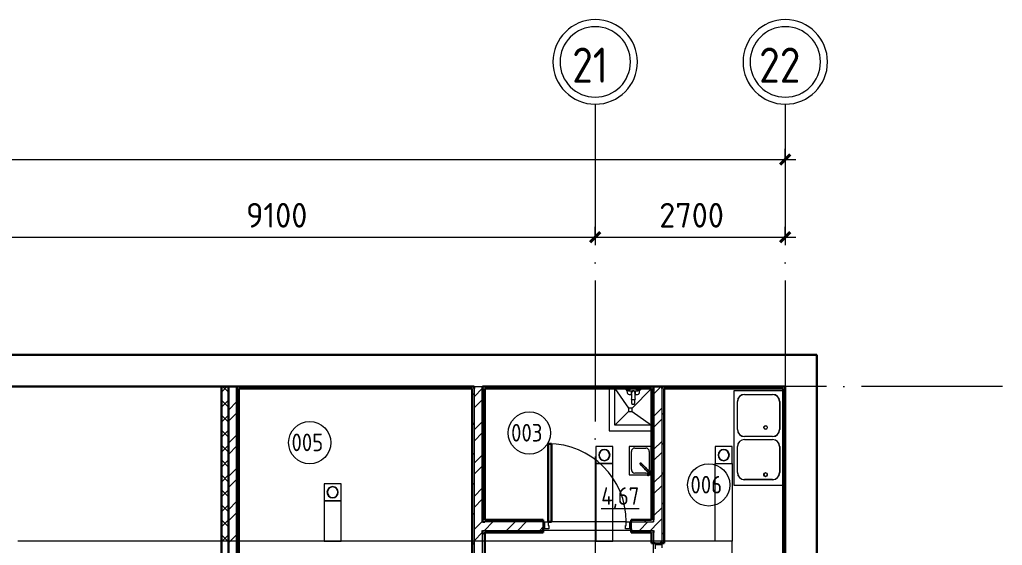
# Model space of a CAD drawing. Header units: millimetres. Extents: x -325553 to 627452, y -28539 to 738858.
# Drawn here: x -189145 to -175187, y 656419 to 663878 of the extents above; entities that cross this region are included whole.
import ezdxf

# ---------------------------------------------------------------- set-up
doc = ezdxf.new("R2010")
doc.units = ezdxf.units.MM
doc.linetypes.add('ADSK_Линия сетки', pattern=[25, 20, -2.5, 0, -2.5])
doc.linetypes.add('ADSK_Сверху', pattern=[450, 300, -150])
for name, color, linetype, lineweight in [('Двери', 252, 'Continuous', 9), ('Линии', 7, 'Continuous', 9), ('Марки помещений', 252, 'Continuous', 20), ('Обобщенные модели', 252, 'Continuous', 18), ('Оси', 252, 'Continuous', 9), ('Перекрытие', 252, 'Continuous', 18), ('Размеры', 7, 'Continuous', 9), ('Сантехника', 252, 'Continuous', 9), ('Стены внутренние', 7, 'Continuous', 18), ('Стены наружные', 7, 'Continuous', 18), ('Стены штриховка', 7, 'Continuous', 9)]:
    doc.layers.add(name, color=color, linetype=linetype, lineweight=lineweight)
doc.styles.add('GOST Common', font='', dxfattribs={"width": 0.9, "height": 500})
doc.styles.add('GOST Common_1', font='', dxfattribs={"height": 250})
doc.styles.add('GOST Common_2', font='', dxfattribs={"width": 0.9, "height": 250})
doc.styles.get('GOST Common').set_extended_font_data('GOST type B')
doc.styles.get('GOST Common_1').set_extended_font_data('GOST type B')
doc.styles.get('GOST Common_2').set_extended_font_data('GOST type B')

# ---------------------------------------------------------------- blocks, each defined once
blk = doc.blocks.new('подвал')
at = {"layer": 'Двери', "color": 251, "lineweight": 30, "true_color": 0x636466}
for p, q in [((-180837, 25151), (-180787, 25151)), ((-180837, 24041), (-180837, 25151)), ((-180787, 25151), (-180787, 24041)), ((-180787, 24041), (-180837, 24041))]:
    blk.add_line(p, q, dxfattribs=at)
at = {"layer": 'Двери', "color": 251, "true_color": 0x636466}
for p, q in [((-180907, 24041), (-180887, 24041)), ((-180907, 23941), (-180907, 24041)), ((-180887, 24041), (-180837, 24041)), ((-180887, 23941), (-180887, 24041)), ((-180887, 24041), (-180887, 23941)), ((-180837, 24041), (-180837, 23991)), ((-179727, 24041), (-179677, 24041)), ((-179727, 23991), (-179727, 24041)), ((-179677, 24041), (-179677, 23941)), ((-179677, 24041), (-179657, 24041)), ((-179677, 23941), (-179677, 24041)), ((-179657, 24041), (-179657, 23941)), ((-180887, 23941), (-180907, 23941)), ((-180827, 23941), (-180887, 23941)), ((-180837, 23991), (-180827, 23991)), ((-180827, 23991), (-180827, 23941)), ((-179737, 23991), (-179727, 23991)), ((-179737, 23941), (-179737, 23991)), ((-179677, 23941), (-179737, 23941)), ((-179657, 23941), (-179677, 23941)), ((-179217, 23741), (-179317, 23741)), ((-179317, 23741), (-179317, 23721)), ((-179217, 23721), (-179217, 23741)), ((-179317, 23721), (-179317, 23661)), ((-179217, 23721), (-179317, 23721)), ((-179317, 23721), (-179217, 23721)), ((-179217, 23671), (-179217, 23721))]:
    blk.add_line(p, q, dxfattribs=at)
blk.add_arc((-180837, 24041), 1110, 0, 90, dxfattribs=at)
at = {"layer": 'Линии', "color": 251, "linetype": 'ADSK_Сверху', "ltscale": 100, "true_color": 0x636466}
for p, q in [((-179917, 24869), (-180157, 24869)), ((-180157, 24869), (-180157, 23769)), ((-179917, 23769), (-179917, 24869)), ((-178462, 24869), (-178222, 24869)), ((-178462, 23769), (-178462, 24869)), ((-178222, 24869), (-178222, 23769)), ((-183777, 24342), (-184017, 24342)), ((-184017, 24342), (-184017, 23769)), ((-183777, 23769), (-183777, 24342)), ((-178222, 23769), (-188367, 23769)), ((-184017, 23769), (-183777, 23769)), ((-180157, 23769), (-179917, 23769)), ((-178222, 23769), (-178462, 23769)), ((-178222, 23469), (-178222, 23769))]:
    blk.add_line(p, q, dxfattribs=at)
at = {"layer": 'Марки помещений', "color": 251, "true_color": 0x636466}
for centre in [(-181103, 25303), (-184222, 25166), (-178555, 24566)]:
    blk.add_circle(centre, 300, dxfattribs=at)
at = {"layer": 'Обобщенные модели', "color": 251, "true_color": 0x636466}
for p, q in [((-179967, 25932), (-179967, 25332)), ((-179887, 25412), (-179887, 25932)), ((-179887, 25932), (-179692, 25657)), ((-179367, 25932), (-179642, 25657)), ((-179887, 25412), (-179692, 25607)), ((-179642, 25657), (-179692, 25657)), ((-179692, 25657), (-179692, 25607)), ((-179692, 25607), (-179642, 25607)), ((-179642, 25607), (-179642, 25657)), ((-179642, 25607), (-179367, 25412)), ((-179367, 25412), (-179887, 25412)), ((-179967, 25332), (-179367, 25332))]:
    blk.add_line(p, q, dxfattribs=at)
at = {"layer": 'Обобщенные модели', "color": 251, "lineweight": 9, "true_color": 0x636466}
for p, q in [((-177761, 25401), (-177747, 25406)), ((-177747, 25406), (-177733, 25401)), ((-177771, 25374), (-177771, 25388)), ((-177770, 25389), (-177762, 25401)), ((-177762, 25361), (-177770, 25373)), ((-177747, 25356), (-177761, 25360)), ((-177733, 25360), (-177747, 25356)), ((-177732, 25401), (-177724, 25389)), ((-177724, 25373), (-177732, 25361)), ((-177723, 25388), (-177723, 25374)), ((-177771, 24704), (-177771, 24718)), ((-177770, 24719), (-177762, 24731)), ((-177761, 24731), (-177747, 24736)), ((-177747, 24736), (-177733, 24731)), ((-177732, 24731), (-177724, 24719)), ((-177723, 24718), (-177723, 24704)), ((-177762, 24691), (-177770, 24703)), ((-177747, 24686), (-177761, 24690)), ((-177733, 24690), (-177747, 24686)), ((-177724, 24703), (-177732, 24691))]:
    blk.add_line(p, q, dxfattribs=at)
for centre, radius, start, end in [((-179626, 25875), 24.9, 0, 180), ((-179923, 25827), 277, 349.8828, 10.1172), ((-179329, 25827), 277, 169.8828, 190.1172), ((-179626, 25963), 186, 262.307, 277.693), ((-179392, 24736), 25, 167.27, 171.9745), ((-179392, 24736), 25, 167.27, 171.9745), ((-179392, 24736), 25, 167.27, 171.9745), ((-179392, 24736), 25, 98.0255, 105), ((-179392, 24736), 25, 98.0255, 105), ((-179392, 24736), 25, 98.0255, 105), ((-179392, 24736), 25, 278.0255, 285), ((-179392, 24736), 25, 278.0255, 285), ((-179392, 24736), 25, 278.0255, 285), ((-179392, 24736), 25, 60, 63.5333), ((-179392, 24736), 25, 60, 63.5333), ((-179392, 24736), 25, 60, 63.5333), ((-179392, 24736), 25, 311.1897, 318.8103), ((-179392, 24736), 25, 311.1897, 318.8103), ((-179392, 24736), 25, 311.1897, 318.8103), ((-179392, 24736), 25, 24.6648, 30), ((-179392, 24736), 25, 24.6648, 30), ((-179392, 24736), 25, 24.6648, 30), ((-179392, 24736), 25, 345, 351.9745), ((-179392, 24736), 25, 345, 351.9745), ((-179392, 24736), 25, 345, 351.9745)]:
    blk.add_arc(centre, radius, start, end, dxfattribs=at)
for points in [[(-179650, 25881), (-179651, 25879), (-179651, 25877), (-179651, 25875)], [(-179601, 25875), (-179601, 25877), (-179602, 25879), (-179602, 25881)]]:
    blk.add_open_spline(points, degree=3, dxfattribs=at)
for points, knots in [([(-179648, 25887), (-179649, 25886), (-179649, 25885), (-179649, 25884), (-179650, 25884), (-179650, 25883)], [0.71428571, 0.71428571, 0.71428571, 0.71428571, 0.75, 0.78571429, 0.80227909, 0.80227909, 0.80227909, 0.80227909]), ([(-179645, 25891), (-179646, 25891), (-179646, 25890), (-179647, 25889), (-179647, 25889)], [0.57142857, 0.57142857, 0.57142857, 0.57142857, 0.60714286, 0.63719083, 0.63719083, 0.63719083, 0.63719083]), ([(-179640, 25896), (-179640, 25896), (-179641, 25896), (-179641, 25895), (-179642, 25895), (-179642, 25894), (-179643, 25894), (-179643, 25894), (-179643, 25894)], [0.365798, 0.365798, 0.365798, 0.365798, 0.3928571, 0.4107143, 0.4285714, 0.4464286, 0.4642857, 0.4733784, 0.4733784, 0.4733784, 0.4733784]), ([(-179634, 25899), (-179634, 25899), (-179635, 25899), (-179636, 25898), (-179637, 25898), (-179637, 25898), (-179637, 25898)], [0.1967317, 0.1967317, 0.1967317, 0.1967317, 0.21428571, 0.25, 0.26785714, 0.28571429, 0.28571429, 0.28571429, 0.28571429]), ([(-179626, 25900), (-179627, 25900), (-179629, 25900), (-179631, 25900), (-179632, 25900), (-179632, 25900)], [0, 0, 0, 0, 0.0714286, 0.1071429, 0.1428571, 0.1428571, 0.1428571, 0.1428571]), ([(-179620, 25900), (-179621, 25900), (-179622, 25900), (-179624, 25900), (-179625, 25900), (-179626, 25900)], [0.8571429, 0.8571429, 0.8571429, 0.8571429, 0.8928571, 0.9285714, 1, 1, 1, 1]), ([(-179615, 25898), (-179615, 25898), (-179616, 25898), (-179617, 25898), (-179617, 25899), (-179618, 25899), (-179618, 25899)], [0.71428571, 0.71428571, 0.71428571, 0.71428571, 0.73214286, 0.75, 0.78571429, 0.8032683, 0.8032683, 0.8032683, 0.8032683]), ([(-179609, 25894), (-179609, 25894), (-179610, 25894), (-179610, 25895), (-179611, 25895), (-179612, 25896), (-179612, 25896), (-179613, 25896)], [0.5266216, 0.5266216, 0.5266216, 0.5266216, 0.5357143, 0.5714286, 0.5892857, 0.6071429, 0.634202, 0.634202, 0.634202, 0.634202]), ([(-179605, 25889), (-179606, 25889), (-179606, 25890), (-179607, 25891), (-179607, 25891)], [0.36280917, 0.36280917, 0.36280917, 0.36280917, 0.39285714, 0.42857143, 0.42857143, 0.42857143, 0.42857143]), ([(-179603, 25883), (-179603, 25884), (-179603, 25884), (-179603, 25885), (-179604, 25886), (-179604, 25887)], [0.19772091, 0.19772091, 0.19772091, 0.19772091, 0.21428571, 0.25, 0.28571429, 0.28571429, 0.28571429, 0.28571429])]:
    blk.add_open_spline(points, degree=3, knots=knots, dxfattribs=at)
at = {"layer": 'Оси', "color": 251, "linetype": 'ADSK_Линия сетки', "ltscale": 100, "true_color": 0x636466}
for p, q in [((-180167, 29968), (-180167, 10062)), ((-177467, 29968), (-177467, 10062)), ((-174384, 25962), (-244528, 25962))]:
    blk.add_line(p, q, dxfattribs=at)
at = {"layer": 'Оси', "color": 251, "lineweight": 20, "true_color": 0x636466}
for centre, radius, start, end in [((-180167, 30568), 600, 0, 180), ((-177467, 30568), 600, 0, 180), ((-180167, 30568), 500, 0, 180), ((-177467, 30568), 500, 0, 180), ((-180167, 30568), 600, 180, 0), ((-180167, 30568), 500, 180, 0), ((-177467, 30568), 600, 180, 0), ((-177467, 30568), 500, 180, 0)]:
    blk.add_arc(centre, radius, start, end, dxfattribs=at)
at = {"layer": 'Перекрытие', "color": 251, "true_color": 0x636466}
for p, q in [((-180157, 25109), (-180157, 24869)), ((-179917, 25109), (-180157, 25109)), ((-179917, 24869), (-179917, 25109)), ((-178462, 25109), (-178462, 24869)), ((-178222, 25109), (-178462, 25109)), ((-178222, 24869), (-178222, 25109)), ((-180157, 24869), (-179917, 24869)), ((-178462, 24869), (-178222, 24869)), ((-179727, 24041), (-180787, 24041))]:
    blk.add_line(p, q, dxfattribs=at)
at = {"layer": 'Размеры', "color": 251, "lineweight": 20, "true_color": 0x636466}
for p, q in [((-177467, 29184), (-177467, 29334)), ((-231217, 29184), (-177317, 29184)), ((-177467, 29184), (-177467, 29134)), ((-180167, 28080), (-180167, 28230)), ((-180167, 28080), (-180167, 28230)), ((-177467, 28080), (-177467, 28230)), ((-189267, 28080), (-180167, 28080)), ((-180167, 28080), (-180167, 28030)), ((-180167, 28080), (-177317, 28080)), ((-180167, 28080), (-180167, 28030)), ((-177467, 28080), (-177467, 28030))]:
    blk.add_line(p, q, dxfattribs=at)
at = {"layer": 'Размеры', "color": 251, "lineweight": 40, "true_color": 0x636466}
for p, q in [((-177467, 29184), (-177538, 29113)), ((-177467, 29184), (-177396, 29255)), ((-180167, 28080), (-180238, 28009)), ((-180167, 28080), (-180238, 28009)), ((-180167, 28080), (-180096, 28151)), ((-180167, 28080), (-180096, 28151)), ((-177467, 28080), (-177538, 28009)), ((-177467, 28080), (-177396, 28151))]:
    blk.add_line(p, q, dxfattribs=at)
at = {"layer": 'Сантехника', "color": 251, "true_color": 0x636466}
for p, q in [((-179734, 25932), (-179734, 25926)), ((-179734, 25926), (-179714, 25912)), ((-179669, 25926), (-179734, 25926)), ((-179717, 25912), (-179702, 25912)), ((-179717, 25899), (-179717, 25912)), ((-179717, 25899), (-179710, 25899)), ((-179702, 25899), (-179710, 25899)), ((-179702, 25912), (-179687, 25912)), ((-179702, 25912), (-179702, 25899)), ((-179694, 25899), (-179702, 25899)), ((-179694, 25899), (-179646, 25899)), ((-179690, 25912), (-179669, 25926)), ((-179687, 25912), (-179687, 25899)), ((-179686, 25849), (-179649, 25849)), ((-179669, 25926), (-179669, 25932)), ((-179653, 25857), (-179653, 25891)), ((-179653, 25891), (-179651, 25879)), ((-179653, 25857), (-179651, 25871)), ((-179646, 25894), (-179646, 25899)), ((-179646, 25899), (-179634, 25899)), ((-179618, 25899), (-179609, 25899)), ((-179609, 25899), (-179609, 25895)), ((-179609, 25899), (-179560, 25899)), ((-179604, 25849), (-179568, 25849)), ((-179602, 25881), (-179600, 25891)), ((-179600, 25857), (-179602, 25868)), ((-179600, 25891), (-179600, 25857)), ((-179584, 25932), (-179584, 25926)), ((-179584, 25926), (-179564, 25912)), ((-179519, 25926), (-179584, 25926)), ((-179567, 25912), (-179552, 25912)), ((-179567, 25899), (-179567, 25912)), ((-179552, 25899), (-179560, 25899)), ((-179552, 25912), (-179537, 25912)), ((-179552, 25899), (-179552, 25912)), ((-179544, 25899), (-179552, 25899)), ((-179544, 25899), (-179537, 25899)), ((-179540, 25912), (-179519, 25926)), ((-179537, 25912), (-179537, 25899)), ((-179519, 25926), (-179519, 25932)), ((-178197, 25901), (-178197, 24561)), ((-177502, 25901), (-178197, 25901)), ((-178047, 25851), (-177647, 25851)), ((-178047, 25849), (-177647, 25849)), ((-177502, 25901), (-177502, 24561)), ((-177502, 25901), (-177497, 25901)), ((-179646, 25719), (-179646, 25778)), ((-179646, 25719), (-179646, 25712)), ((-179646, 25712), (-179609, 25712)), ((-179609, 25778), (-179609, 25719)), ((-179609, 25712), (-179609, 25719)), ((-178147, 25351), (-178147, 25751)), ((-178145, 25351), (-178145, 25751)), ((-177549, 25751), (-177549, 25351)), ((-177547, 25751), (-177547, 25351)), ((-177647, 25253), (-178047, 25253)), ((-177647, 25251), (-178047, 25251)), ((-178047, 25211), (-177647, 25211)), ((-178047, 25209), (-177647, 25209)), ((-179917, 25109), (-180157, 25109)), ((-180157, 25109), (-180157, 24869)), ((-179917, 24869), (-179917, 25109)), ((-179367, 25111), (-179687, 25111)), ((-179687, 25111), (-179687, 24711)), ((-179654, 24784), (-179654, 25039)), ((-179604, 25089), (-179449, 25089)), ((-179399, 25039), (-179399, 24784)), ((-178222, 25109), (-178462, 25109)), ((-178462, 25109), (-178462, 24869)), ((-178222, 24869), (-178222, 25109)), ((-178147, 24740), (-178147, 25111)), ((-178145, 24740), (-178145, 25111)), ((-177549, 25111), (-177549, 24740)), ((-177547, 25111), (-177547, 24740)), ((-180157, 24869), (-179917, 24869)), ((-179528, 24858), (-179527, 24856)), ((-179526, 24857), (-179520, 24850)), ((-179511, 24871), (-179513, 24873)), ((-179506, 24865), (-179512, 24871)), ((-178462, 24869), (-178222, 24869)), ((-179687, 24711), (-179428, 24711)), ((-179449, 24734), (-179604, 24734)), ((-179434, 24706), (-179433, 24707)), ((-179433, 24707), (-179431, 24709)), ((-179433, 24707), (-179422, 24695)), ((-179424, 24717), (-179431, 24710)), ((-179430, 24709), (-179431, 24710)), ((-179431, 24709), (-179419, 24698)), ((-179418, 24730), (-179428, 24720)), ((-179418, 24710), (-179428, 24720)), ((-179408, 24720), (-179418, 24730)), ((-179408, 24700), (-179418, 24710)), ((-179408, 24739), (-179417, 24729)), ((-179398, 24710), (-179408, 24720)), ((-179408, 24700), (-179398, 24710)), ((-179399, 24711), (-179386, 24724)), ((-179391, 24711), (-179367, 24711)), ((-183777, 24582), (-184017, 24582)), ((-184017, 24582), (-184017, 24342)), ((-183777, 24342), (-183777, 24582)), ((-179422, 24695), (-179434, 24706)), ((-179419, 24698), (-179422, 24695)), ((-179421, 24696), (-179422, 24695)), ((-179419, 24697), (-179411, 24704)), ((-179419, 24697), (-179419, 24698)), ((-177647, 24642), (-178047, 24642)), ((-177647, 24640), (-178047, 24640)), ((-178197, 24561), (-177502, 24561)), ((-177497, 24561), (-177502, 24561)), ((-184017, 24342), (-183777, 24342))]:
    blk.add_line(p, q, dxfattribs=at)
at = {"layer": 'Сантехника', "color": 251, "true_color": 0x636466, "flags": 128}
for points in [[(-179520, 24850), (-179519, 24850), (-179519, 24850), (-179518, 24849), (-179517, 24848), (-179517, 24847), (-179516, 24847), (-179515, 24846), (-179514, 24844), (-179513, 24843), (-179511, 24842), (-179510, 24841), (-179509, 24839), (-179507, 24838), (-179506, 24836), (-179504, 24835), (-179502, 24833), (-179500, 24831), (-179499, 24829), (-179497, 24827), (-179495, 24825), (-179493, 24823), (-179491, 24821), (-179489, 24819), (-179486, 24817), (-179484, 24815), (-179482, 24813), (-179480, 24810), (-179477, 24808), (-179475, 24806), (-179473, 24803), (-179470, 24801), (-179468, 24799), (-179465, 24796), (-179463, 24794), (-179461, 24791), (-179458, 24789), (-179456, 24786), (-179453, 24784), (-179451, 24782), (-179448, 24779), (-179446, 24777), (-179444, 24774), (-179441, 24772), (-179439, 24770), (-179437, 24767), (-179435, 24765), (-179432, 24763), (-179430, 24761), (-179428, 24759), (-179426, 24757), (-179424, 24755), (-179422, 24753), (-179420, 24751), (-179418, 24749), (-179417, 24747), (-179415, 24746), (-179413, 24744), (-179412, 24742), (-179410, 24741), (-179409, 24740), (-179408, 24738), (-179406, 24737), (-179405, 24736), (-179404, 24735), (-179403, 24734), (-179402, 24733), (-179402, 24732), (-179401, 24732), (-179400, 24731), (-179400, 24730), (-179399, 24730), (-179399, 24730), (-179399, 24730), (-179399, 24729), (-179399, 24729)], [(-179385, 24744), (-179385, 24744), (-179385, 24744), (-179385, 24744), (-179385, 24744), (-179386, 24745), (-179386, 24745), (-179387, 24746), (-179388, 24747), (-179388, 24747), (-179389, 24748), (-179390, 24749), (-179391, 24750), (-179393, 24752), (-179394, 24753), (-179395, 24754), (-179397, 24756), (-179398, 24757), (-179400, 24759), (-179401, 24760), (-179403, 24762), (-179405, 24764), (-179407, 24766), (-179409, 24768), (-179411, 24770), (-179413, 24772), (-179415, 24774), (-179417, 24776), (-179419, 24778), (-179421, 24780), (-179423, 24782), (-179426, 24785), (-179428, 24787), (-179430, 24789), (-179433, 24792), (-179435, 24794), (-179438, 24797), (-179440, 24799), (-179442, 24801), (-179445, 24804), (-179447, 24806), (-179450, 24809), (-179452, 24811), (-179455, 24814), (-179457, 24816), (-179459, 24818), (-179462, 24821), (-179464, 24823), (-179466, 24825), (-179469, 24828), (-179471, 24830), (-179473, 24832), (-179475, 24834), (-179477, 24836), (-179479, 24838), (-179481, 24840), (-179483, 24842), (-179485, 24844), (-179487, 24846), (-179489, 24848), (-179490, 24849), (-179492, 24851), (-179493, 24852), (-179495, 24854), (-179496, 24855), (-179498, 24857), (-179499, 24858), (-179500, 24859), (-179501, 24860), (-179502, 24861), (-179503, 24862), (-179504, 24863), (-179504, 24863), (-179505, 24864), (-179505, 24864), (-179506, 24865)]]:
    blk.add_lwpolyline(points, dxfattribs=at)
at = {"layer": 'Сантехника', "color": 251, "true_color": 0x636466}
for centre, radius, start, end in [((-178047, 25751), 100, 90, 180), ((-178047, 25751), 98, 90, 180), ((-177647, 25751), 100, 0, 90), ((-177647, 25751), 98, 0, 90), ((-177747, 25381), 25, 90, 270), ((-177747, 25381), 25, 270, 90), ((-178047, 25351), 100, 180, 270), ((-178047, 25351), 98, 180, 270), ((-177647, 25351), 100, 270, 0), ((-177647, 25351), 98, 270, 0), ((-178047, 25111), 100, 90, 180), ((-178047, 25111), 98, 90, 180), ((-177647, 25111), 100, 0, 90), ((-177647, 25111), 98, 0, 90), ((-180037, 24989), 80, 90, 270), ((-180037, 24989), 75, 90, 270), ((-180037, 24989), 75, 154.9712, 160.0288), ((-180037, 24989), 75, 109.9712, 115.0288), ((-180037, 24989), 80, 270, 90), ((-180037, 24989), 75, 270, 90), ((-180037, 24989), 75, 64.9712, 70.0288), ((-180037, 24989), 75, 19.9712, 25.0288), ((-179604, 25039), 50, 90, 180), ((-179449, 25039), 50, 0, 90), ((-178342, 24989), 80, 90, 270), ((-178342, 24989), 75, 90, 270), ((-178342, 24989), 75, 154.9712, 160.0288), ((-178342, 24989), 75, 109.9712, 115.0288), ((-178342, 24989), 80, 270, 90), ((-178342, 24989), 75, 270, 90), ((-178342, 24989), 75, 64.9712, 70.0288), ((-178342, 24989), 75, 19.9712, 25.0288), ((-180037, 24989), 75, 199.9712, 205.0288), ((-180037, 24989), 75, 244.9712, 250.0288), ((-180037, 24989), 75, 289.9712, 295.0288), ((-180037, 24989), 75, 334.9712, 340.0288), ((-178342, 24989), 75, 199.9712, 205.0288), ((-178342, 24989), 75, 244.9712, 250.0288), ((-178342, 24989), 75, 289.9712, 295.0288), ((-178342, 24989), 75, 334.9712, 340.0288), ((-179604, 24784), 50, 180, 270), ((-179453, 24797), 15, 172.2804, 180), ((-179453, 24797), 15, 180, 274.9903), ((-179453, 24797), 15, 0, 97.7177), ((-179449, 24784), 50, 270, 311.8058), ((-179453, 24797), 15, 352.6148, 0), ((-179392, 24736), 26, 158.0827, 194.3766), ((-179392, 24736), 15, 180, 225), ((-179449, 24784), 50, 334.8556, 0), ((-179392, 24736), 12.5, 192.9283, 225), ((-179392, 24736), 15, 225, 45), ((-179392, 24736), 26, 45, 111.9173), ((-179392, 24736), 12.5, 225, 45), ((-179392, 24736), 10, 213.5196, 255), ((-179392, 24736), 26, 255.6234, 358.713), ((-179392, 24736), 15, 45, 90), ((-179392, 24736), 12.5, 45, 77.0717), ((-179392, 24736), 10, 300, 315), ((-179392, 24736), 10, 15, 56.4804), ((-179392, 24736), 10, 315, 330), ((-179392, 24736), 26, 12.5447, 45), ((-178047, 24740), 100, 180, 270), ((-178047, 24740), 98, 180, 270), ((-177747, 24711), 25, 90, 270), ((-177747, 24711), 25, 270, 90), ((-177647, 24740), 100, 270, 0), ((-177647, 24740), 98, 270, 0), ((-183897, 24462), 80, 90, 270), ((-183897, 24462), 75, 90, 270), ((-183897, 24462), 75, 156.0339, 160.0288), ((-183897, 24462), 75, 199.9712, 205.0288), ((-183897, 24462), 75, 109.9712, 115.0288), ((-183897, 24462), 80, 270, 90), ((-183897, 24462), 75, 270, 90), ((-183897, 24462), 75, 64.9712, 70.0288), ((-183897, 24462), 75, 334.9712, 340.0288), ((-183897, 24462), 75, 19.9712, 23.9661), ((-183897, 24462), 75, 244.9712, 250.0288), ((-183897, 24462), 75, 289.9712, 295.0288)]:
    blk.add_arc(centre, radius, start, end, dxfattribs=at)
for centre, major_axis, start_param, end_param in [((-179521, 24866), (-7.7, -7.7), 4.712389, 6.673869), ((-179519, 24864), (-7.7, -7.7), 5.513272, 6.680258), ((-179519, 24864), (-7.07, -7.07), 4.974188, 5.497787), ((-179519, 24864), (-7.07, -7.07), 5.517864, 6.477608), ((-179521, 24866), (-7.7, -7.7), 2.750806, 4.712389), ((-179519, 24864), (-7.7, -7.7), 4.712389, 4.975198), ((-179519, 24864), (-7.07, -7.07), 4.712389, 4.954111), ((-179519, 24864), (-7.7, -7.7), 4.449578, 4.712389), ((-179519, 24864), (-7.07, -7.07), 4.470667, 4.712389), ((-179519, 24864), (-7.07, -7.07), 3.926991, 4.45059), ((-179519, 24864), (-7.7, -7.7), 2.744374, 3.91149), ((-179519, 24864), (-7.07, -7.07), 2.94697, 3.906913)]:
    blk.add_ellipse(centre, major_axis=major_axis, ratio=0.971547, start_param=start_param, end_param=end_param, dxfattribs=at)
for points in [[(-179717, 25899), (-179717, 25865), (-179707, 25849), (-179686, 25849)], [(-179653, 25891), (-179652, 25892), (-179649, 25893), (-179647, 25894), (-179646, 25895)], [(-179649, 25855), (-179650, 25856), (-179652, 25857), (-179653, 25857)], [(-179646, 25894), (-179644, 25895), (-179642, 25896), (-179639, 25897)], [(-179612, 25896), (-179611, 25896), (-179610, 25895), (-179609, 25895)], [(-179609, 25896), (-179607, 25895), (-179604, 25894), (-179601, 25892), (-179600, 25891)], [(-179600, 25857), (-179601, 25857), (-179602, 25856), (-179603, 25856)], [(-179568, 25849), (-179547, 25849), (-179537, 25865), (-179537, 25899)], [(-179520, 24864), (-179520, 24864), (-179522, 24862), (-179523, 24858), (-179523, 24856), (-179522, 24855)]]:
    blk.add_open_spline(points, degree=3, dxfattribs=at)
for points, knots in [([(-179522, 24854), (-179522, 24853), (-179521, 24851), (-179519, 24850), (-179517, 24849), (-179517, 24849)], [-0.6373984, -0.6373984, -0.6373984, -0.6373984, -0.5555556, -0.4444444, -0.3898544, -0.3898544, -0.3898544, -0.3898544]), ([(-179504, 24862), (-179504, 24862), (-179505, 24864), (-179507, 24866), (-179510, 24867), (-179513, 24868), (-179517, 24867), (-179519, 24865), (-179520, 24864)], [-0.6102501, -0.6102501, -0.6102501, -0.6102501, -0.5555556, -0.4444444, -0.3333333, -0.2222222, -0.1111111, 0, 0, 0, 0])]:
    blk.add_open_spline(points, degree=3, knots=knots, dxfattribs=at)
at = {"layer": 'Стены внутренние', "color": 251, "linetype": 'Continuous', "lineweight": 9, "true_color": 0x636466}
for p, q in [((-185477, 25880), (-185395, 25962)), ((-185377, 25880), (-185459, 25962)), ((-185477, 25668), (-185377, 25768)), ((-185377, 25668), (-185477, 25768)), ((-185477, 25456), (-185377, 25556)), ((-185377, 25456), (-185477, 25556)), ((-185477, 25244), (-185377, 25344)), ((-185377, 25244), (-185477, 25344)), ((-185477, 25032), (-185377, 25132)), ((-185377, 25032), (-185477, 25132)), ((-185477, 24820), (-185377, 24920)), ((-185377, 24820), (-185477, 24920)), ((-185477, 24607), (-185377, 24707)), ((-185377, 24607), (-185477, 24707)), ((-185477, 24395), (-185377, 24495)), ((-185377, 24395), (-185477, 24495)), ((-185477, 24183), (-185377, 24283)), ((-185377, 24183), (-185477, 24283)), ((-185477, 23971), (-185377, 24071)), ((-185377, 23971), (-185477, 24071)), ((-185477, 23759), (-185377, 23859)), ((-185377, 23759), (-185477, 23859))]:
    blk.add_line(p, q, dxfattribs=at)
at = {"layer": 'Стены внутренние', "color": 251, "lineweight": 30, "true_color": 0x636466}
for p, q in [((-185477, 25962), (-185477, 23062)), ((-185377, 25962), (-185477, 25962))]:
    blk.add_line(p, q, dxfattribs=at)
at = {"layer": 'Стены наружные', "color": 251, "lineweight": 30, "true_color": 0x636466}
for p, q in [((-177017, 26412), (-231517, 26412)), ((-177017, 26412), (-177017, 22697)), ((-200827, 25962), (-185477, 25962)), ((-181887, 25962), (-185377, 25962)), ((-185377, 25962), (-185377, 22962)), ((-185257, 25962), (-185257, 22992)), ((-185227, 25932), (-181917, 25932)), ((-185227, 22992), (-185227, 25932)), ((-181917, 25932), (-181917, 22992)), ((-181887, 25962), (-181887, 25932)), ((-181767, 24041), (-181767, 25962)), ((-177467, 25962), (-181767, 25962)), ((-181737, 25932), (-179367, 25932)), ((-181737, 24071), (-181737, 25932)), ((-179367, 25932), (-179367, 24071)), ((-179337, 25962), (-179337, 24071)), ((-179337, 24071), (-179337, 25962)), ((-177467, 25962), (-179217, 25962)), ((-179217, 25962), (-179217, 25932)), ((-179187, 25932), (-177497, 25932)), ((-179187, 23741), (-179187, 25932)), ((-177497, 25932), (-177497, 22491)), ((-177467, 25962), (-177467, 22341)), ((-177467, 25962), (-177467, 25962)), ((-181737, 24041), (-181767, 24041)), ((-180907, 24071), (-181737, 24071)), ((-180907, 24041), (-180907, 24071)), ((-179367, 24071), (-179657, 24071)), ((-179657, 24071), (-179657, 24041)), ((-181767, 23891), (-181767, 23921)), ((-181737, 23891), (-180907, 23891)), ((-181737, 22812), (-181737, 23891)), ((-180907, 23891), (-180907, 23941)), ((-179657, 23941), (-179657, 23891)), ((-179657, 23891), (-179367, 23891)), ((-179367, 23891), (-179367, 23741)), ((-179337, 23921), (-179337, 23891)), ((-179367, 23741), (-179317, 23741)), ((-179217, 23741), (-179187, 23741))]:
    blk.add_line(p, q, dxfattribs=at)
at = {"layer": 'Стены наружные', "color": 251, "linetype": 'Continuous', "lineweight": 9, "true_color": 0x636466}
for p, q in [((-185377, 25942), (-185357, 25962)), ((-185257, 25888), (-185227, 25918)), ((-185213, 25932), (-185183, 25962)), ((-184789, 25932), (-184759, 25962)), ((-184365, 25932), (-184335, 25962)), ((-183940, 25932), (-183910, 25962)), ((-183516, 25932), (-183486, 25962)), ((-183092, 25932), (-183062, 25962)), ((-182668, 25932), (-182638, 25962)), ((-182243, 25932), (-182213, 25962)), ((-181917, 25834), (-181887, 25864)), ((-181887, 25817), (-181767, 25937)), ((-181395, 25932), (-181365, 25962)), ((-180971, 25932), (-180941, 25962)), ((-180546, 25932), (-180516, 25962)), ((-180122, 25932), (-180092, 25962)), ((-179698, 25932), (-179668, 25962)), ((-179367, 25839), (-179337, 25869)), ((-179337, 25853), (-179228, 25962)), ((-178849, 25932), (-178819, 25962)), ((-178425, 25932), (-178395, 25962)), ((-178001, 25932), (-177971, 25962)), ((-177576, 25932), (-177546, 25962)), ((-185377, 25628), (-185257, 25748)), ((-181887, 25660), (-181767, 25780)), ((-185377, 25470), (-185257, 25590)), ((-181767, 25560), (-181737, 25590)), ((-179337, 25539), (-179217, 25659)), ((-179217, 25564), (-179187, 25594)), ((-177497, 25587), (-177467, 25617)), ((-185257, 25464), (-185227, 25494)), ((-181917, 25410), (-181887, 25440)), ((-181887, 25346), (-181767, 25466)), ((-179367, 25414), (-179337, 25444)), ((-179337, 25382), (-179217, 25502)), ((-185377, 25156), (-185257, 25276)), ((-181887, 25189), (-181767, 25309)), ((-181767, 25136), (-181737, 25166)), ((-179337, 25067), (-179217, 25187)), ((-179217, 25140), (-179187, 25170)), ((-177497, 25163), (-177467, 25193)), ((-185377, 24999), (-185257, 25119)), ((-185257, 25040), (-185227, 25070)), ((-181917, 24986), (-181887, 25016)), ((-181887, 24874), (-181767, 24994)), ((-179367, 24990), (-179337, 25020)), ((-179337, 24910), (-179217, 25030)), ((-185377, 24685), (-185257, 24805)), ((-181887, 24717), (-181767, 24837)), ((-181767, 24711), (-181737, 24741)), ((-179337, 24596), (-179217, 24716)), ((-179217, 24716), (-179187, 24746)), ((-177497, 24739), (-177467, 24769)), ((-185377, 24528), (-185257, 24648)), ((-185257, 24615), (-185227, 24645)), ((-181917, 24561), (-181887, 24591)), ((-179367, 24566), (-179337, 24596)), ((-181887, 24403), (-181767, 24523)), ((-179337, 24439), (-179217, 24559)), ((-185377, 24213), (-185257, 24333)), ((-181887, 24246), (-181767, 24366)), ((-181767, 24287), (-181737, 24317)), ((-179217, 24292), (-179187, 24322)), ((-177497, 24314), (-177467, 24344)), ((-185377, 24056), (-185257, 24176)), ((-185257, 24191), (-185227, 24221)), ((-181917, 24137), (-181887, 24167)), ((-179367, 24142), (-179337, 24172)), ((-179337, 24125), (-179217, 24245)), ((-181887, 23932), (-181767, 24052)), ((-181740, 23921), (-181620, 24041)), ((-181588, 24041), (-181558, 24071)), ((-181426, 23921), (-181306, 24041)), ((-181268, 23921), (-181148, 24041)), ((-181164, 24041), (-181134, 24071)), ((-179540, 23921), (-179420, 24041)), ((-179467, 24041), (-179437, 24071)), ((-179382, 23921), (-179277, 24027)), ((-179277, 24027), (-179217, 24087)), ((-181887, 23774), (-181767, 23894)), ((-181767, 23863), (-181738, 23891)), ((-181738, 23891), (-181708, 23921)), ((-181314, 23891), (-181284, 23921)), ((-180954, 23921), (-180907, 23969)), ((-179617, 23891), (-179587, 23921)), ((-179217, 23867), (-179187, 23897)), ((-177497, 23890), (-177467, 23920)), ((-185377, 23742), (-185257, 23862)), ((-185257, 23767), (-185227, 23797)), ((-181917, 23713), (-181887, 23743)), ((-179343, 23741), (-179337, 23747)), ((-179248, 23741), (-179217, 23773))]:
    blk.add_line(p, q, dxfattribs=at)
at = {"layer": 'Стены наружные', "color": 251, "true_color": 0x636466}
for p, q in [((-181887, 25962), (-181767, 25962)), ((-179657, 23921), (-180907, 23921)), ((-179337, 22491), (-179337, 23741))]:
    blk.add_line(p, q, dxfattribs=at)
at = {"layer": 'Стены штриховка', "color": 251, "true_color": 0x636466}
for p, q in [((-181887, 25932), (-181887, 22962)), ((-179217, 23741), (-179217, 25932)), ((-180907, 24041), (-181737, 24041)), ((-179657, 24041), (-179337, 24041)), ((-179337, 24071), (-179337, 24041)), ((-179337, 24041), (-179337, 24071)), ((-181767, 23921), (-180907, 23921)), ((-181767, 22842), (-181767, 23891)), ((-179657, 23921), (-179337, 23921)), ((-179337, 23891), (-179337, 23741))]:
    blk.add_line(p, q, dxfattribs=at)
at = {"layer": 'Марки помещений', "color": 251, "true_color": 0x636466, "style": 'GOST Common_2', "width": 0.9}
for s, p in [('003', (-181362, 25181)), ('005', (-184481, 25044)), ('006', (-178814, 24444)), ('%%U4,67', (-180081, 24283))]:
    blk.add_text(s, height=250, dxfattribs=at).set_placement(p)
at = {"layer": 'Оси', "color": 251, "true_color": 0x636466, "style": 'GOST Common', "width": 0.9}
for s, p in [('21', (-180494, 30272)), ('22', (-177839, 30272))]:
    blk.add_text(s, height=500, dxfattribs=at).set_placement(p)
at = {"layer": 'Размеры', "color": 251, "lineweight": 20, "true_color": 0x636466, "char_height": 350, "attachment_point": 1, "line_spacing_factor": 1.022761, "style": 'GOST Common_1'}
for s, insert, width in [('9100', (-185126, 28567), 980.83), ('2700', (-179258, 28567), 1059.58)]:
    blk.add_mtext(s, dxfattribs=dict(at, insert=insert, width=width))

msp = doc.modelspace()

# ---------------------------------------------------------------- block references
msp.add_blockref('подвал', (-802.7, 632710.4))

doc.saveas('drawing.dxf')
